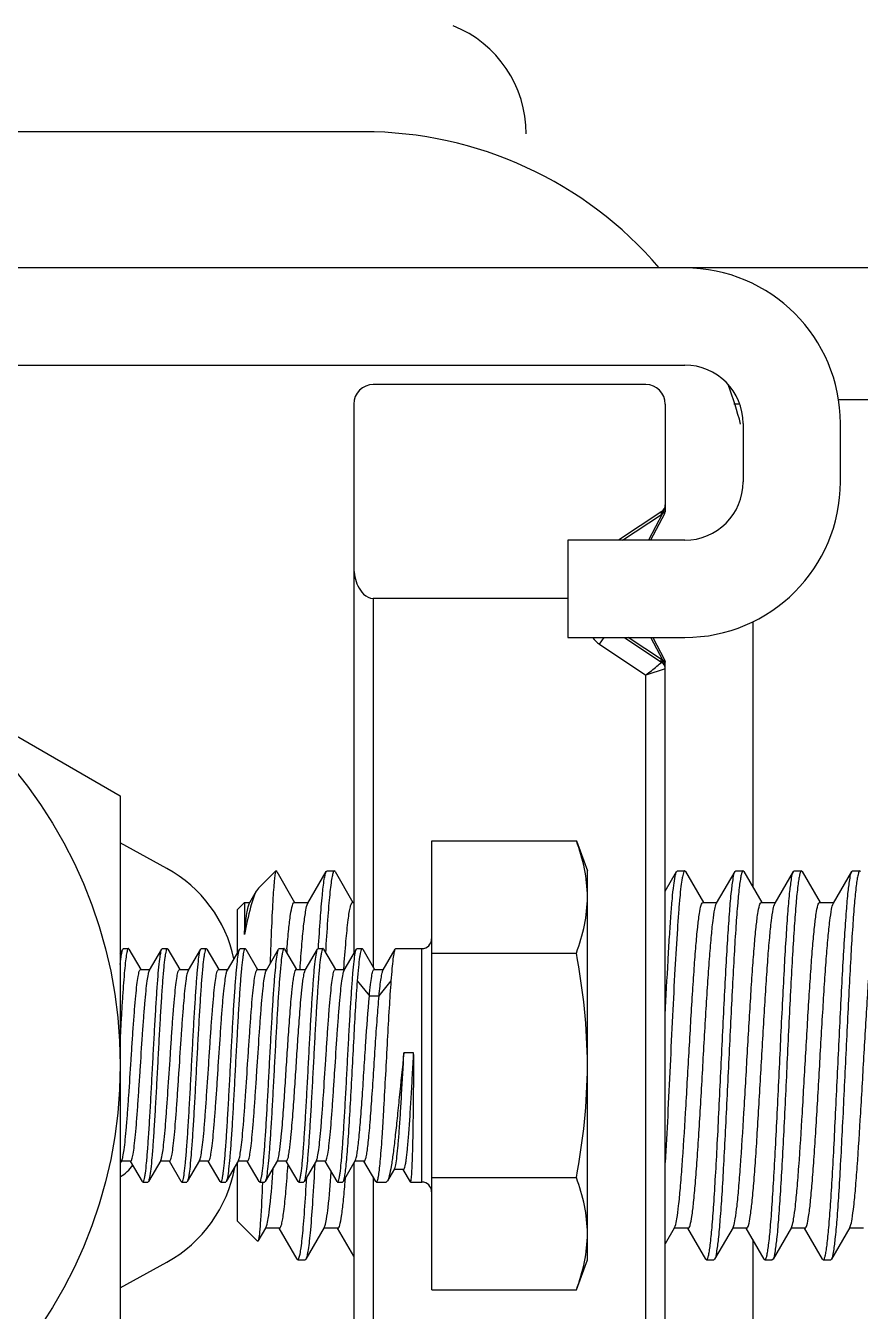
# Model space of a CAD drawing. Extents: x 27938 to 1507990, y 110129 to 923079.
# Drawn here: x 664037.5 to 664212.8, y 358141.1 to 358411.4 of the extents above; entities that cross this region are included whole.
import ezdxf

# ---------------------------------------------------------------- set-up
doc = ezdxf.new("R2010")
doc.units = 0
doc.header["$LTSCALE"] = 1000
doc.header["$MEASUREMENT"] = 0

msp = doc.modelspace()

# ---------------------------------------------------------------- linework, layer by layer
for p, q in [((664108.41, 358389.11), (663764.63, 358389.11)), ((665352.32, 358360.5), (663906.02, 358360.49)), ((663906.02, 358340.05), (664175.88, 358340.05)), ((664167.7, 358335.96), (664110.46, 358335.96)), ((665352.32, 358332.79), (664208.2, 358332.79)), ((664106.37, 358331.87), (664106.37, 358216.31)), ((664171.79, 358331.87), (664171.79, 358310.66)), ((664187.39, 358331.87), (664186.18, 358331.87)), ((664188.15, 358327.78), (664188.15, 358315.51)), ((664208.59, 358315.51), (664208.59, 358327.78)), ((664171.06, 358309.3), (664161.98, 358303.25)), ((664162.81, 358303.25), (664171, 358308.67)), ((664171.23, 358308.84), (664168.29, 358303.25)), ((664171.65, 358308.81), (664168.71, 358303.25)), ((664171.14, 358309.09), (664171.23, 358308.84)), ((664171.23, 358308.84), (664171.33, 358308.97)), ((664171.54, 358309.06), (664171.39, 358308.99)), ((664171.5, 358309.52), (664171.65, 358309.96)), ((664171.79, 358310.66), (664171.79, 358309.38)), ((663959.17, 358306.16), (664057.31, 358249.51)), ((664175.88, 358303.25), (664151.35, 358303.25)), ((664151.35, 358303.25), (664151.35, 358282.8)), ((664151.35, 358290.98), (664110.46, 358290.98)), ((664110.46, 358290.98), (664110.46, 358213.46)), ((664190.19, 358286.12), (664190.19, 358230.35)), ((664151.35, 358282.8), (664175.88, 358282.8)), ((664157.98, 358281.37), (664158.94, 358282.8)), ((664157.98, 358281.37), (664167.7, 358274.89)), ((664163.2, 358282.8), (664171.06, 358277.57)), ((664171, 358278.19), (664164, 358282.81)), ((664171.26, 358278), (664168.74, 358282.8)), ((664169.16, 358282.8), (664171.65, 358278.09)), ((664171.79, 358276.2), (664167.7, 358274.89)), ((664171.17, 358277.76), (664171.26, 358278)), ((664171.22, 358277.51), (664171.23, 358277.46)), ((664171.23, 358277.46), (664171.27, 358277.4)), ((664171.29, 358277.96), (664171.26, 358278)), ((664171.33, 358277.91), (664171.29, 358277.96)), ((664171.32, 358277.9), (664171.65, 358278.09)), ((664171.79, 358109.5), (664171.79, 358277.51)), ((664167.7, 358110.81), (664167.7, 358274.89)), ((664057.31, 358249.51), (664057.31, 358136.2)), ((664067.09, 358234.24), (664057.31, 358239.66)), ((664122.73, 358240.06), (664153.13, 358240.06)), ((664122.73, 358145.64), (664122.73, 358240.06)), ((664153.13, 358240.06), (664155.44, 358233.74)), ((664086.36, 358230.09), (664090.02, 358233.74)), ((664090.02, 358233.74), (664089.99, 358233.71)), ((664090.18, 358233.6), (664090.02, 358233.74)), ((664090.18, 358233.6), (664093.94, 358227.11)), ((664096.72, 358226.95), (664100.59, 358233.6)), ((664100.59, 358233.6), (664100.75, 358233.74)), ((664100.75, 358233.74), (664102.28, 358233.74)), ((664100.75, 358233.74), (664102.28, 358233.74)), ((664102.28, 358233.74), (664102.26, 358233.74)), ((664102.44, 358233.6), (664102.28, 358233.74)), ((664102.44, 358233.6), (664106.2, 358227.11)), ((664155.44, 358151.96), (664155.44, 358233.74)), ((664171.79, 358229.49), (664174.18, 358233.6)), ((664174.18, 358233.6), (664174.34, 358233.74)), ((664174.34, 358233.74), (664175.88, 358233.74)), ((664174.34, 358233.74), (664175.88, 358233.74)), ((664175.88, 358233.74), (664175.86, 358233.74)), ((664176.04, 358233.6), (664175.88, 358233.74)), ((664176.04, 358233.6), (664179.8, 358227.11)), ((664182.58, 358226.95), (664186.45, 358233.6)), ((664186.45, 358233.6), (664186.61, 358233.74)), ((664186.61, 358233.74), (664188.15, 358233.74)), ((664186.61, 358233.74), (664188.15, 358233.74)), ((664188.15, 358233.74), (664188.12, 358233.74)), ((664188.31, 358233.6), (664188.15, 358233.74)), ((664188.31, 358233.6), (664192.07, 358227.11)), ((664194.85, 358226.95), (664198.72, 358233.6)), ((664198.72, 358233.6), (664198.88, 358233.74)), ((664198.88, 358233.74), (664200.41, 358233.74)), ((664198.88, 358233.74), (664200.41, 358233.74)), ((664200.41, 358233.74), (664200.39, 358233.74)), ((664200.57, 358233.6), (664200.41, 358233.74)), ((664200.57, 358233.6), (664204.33, 358227.11)), ((664207.11, 358226.95), (664210.98, 358233.6)), ((664210.98, 358233.6), (664211.14, 358233.74)), ((664211.14, 358233.74), (664212.68, 358233.74)), ((664211.14, 358233.74), (664212.68, 358233.74)), ((664212.68, 358233.74), (664212.66, 358233.74)), ((664212.84, 358233.6), (664212.68, 358233.74)), ((664086.36, 358230.09), (664085.94, 358229.51)), ((664081.84, 358225.56), (664083.39, 358227.11)), ((664083.39, 358227.11), (664084.54, 358227.11)), ((664083.39, 358227.11), (664083.39, 358220.34)), ((664084.45, 358226.95), (664084.54, 358227.11)), ((664084.54, 358227.11), (664085.94, 358229.51)), ((664093.84, 358227.11), (664096.81, 358227.11)), ((664106.11, 358227.11), (664106.37, 358227.11)), ((664179.7, 358227.11), (664182.68, 358227.11)), ((664191.97, 358227.11), (664194.94, 358227.11)), ((664204.24, 358227.11), (664207.21, 358227.11)), ((664081.84, 358225.56), (664081.84, 358216.31)), ((664057.31, 358216.31), (664057.87, 358217.28)), ((664057.87, 358217.28), (664057.99, 358217.38)), ((664057.99, 358217.38), (664059.01, 358217.38)), ((664057.99, 358217.38), (664059.01, 358217.38)), ((664059.13, 358217.28), (664059.01, 358217.38)), ((664059.13, 358217.28), (664061.64, 358212.97)), ((664063.46, 358212.84), (664066.05, 358217.28)), ((664066.05, 358217.28), (664066.17, 358217.38)), ((664066.17, 358217.38), (664067.19, 358217.38)), ((664066.17, 358217.38), (664067.19, 358217.38)), ((664067.31, 358217.28), (664067.19, 358217.38)), ((664067.31, 358217.28), (664069.81, 358212.97)), ((664071.64, 358212.84), (664074.23, 358217.28)), ((664074.23, 358217.28), (664074.35, 358217.38)), ((664074.35, 358217.38), (664075.37, 358217.38)), ((664074.35, 358217.38), (664075.37, 358217.38)), ((664075.39, 358217.38), (664075.37, 358217.38)), ((664075.49, 358217.28), (664075.39, 358217.38)), ((664075.49, 358217.28), (664077.99, 358212.97)), ((664079.82, 358212.84), (664082.4, 358217.28)), ((664082.4, 358217.28), (664082.52, 358217.38)), ((664082.52, 358217.38), (664083.55, 358217.38)), ((664082.52, 358217.38), (664083.55, 358217.38)), ((664083.67, 358217.28), (664083.55, 358217.38)), ((664083.67, 358217.28), (664086.17, 358212.97)), ((664088, 358212.84), (664090.58, 358217.28)), ((664090.58, 358217.28), (664090.7, 358217.38)), ((664090.7, 358217.38), (664091.72, 358217.38)), ((664090.7, 358217.38), (664091.72, 358217.38)), ((664091.84, 358217.28), (664091.72, 358217.38)), ((664091.84, 358217.28), (664094.35, 358212.97)), ((664096.17, 358212.84), (664098.76, 358217.28)), ((664098.76, 358217.28), (664098.88, 358217.38)), ((664098.88, 358217.38), (664099.9, 358217.38)), ((664098.88, 358217.38), (664099.9, 358217.38)), ((664100.02, 358217.28), (664099.9, 358217.38)), ((664100.02, 358217.28), (664102.52, 358212.97)), ((664100.47, 358217.27), (664100.43, 358216.63)), ((664100.48, 358217.44), (664100.47, 358217.27)), ((664104.35, 358212.84), (664106.94, 358217.28)), ((664106.94, 358217.28), (664107.06, 358217.38)), ((664107.06, 358217.38), (664108.11, 358217.38)), ((664107.06, 358217.38), (664108.11, 358217.38)), ((664108.25, 358217.26), (664108.11, 358217.38)), ((664108.25, 358217.26), (664110.71, 358213.03)), ((664112.54, 358212.9), (664115.09, 358217.29)), ((664115.09, 358217.29), (664115.2, 358217.38)), ((664115.2, 358217.38), (664120.68, 358217.38)), ((664115.2, 358217.38), (664120.68, 358217.38)), ((664120.68, 358168.32), (664120.68, 358217.38)), ((664122.73, 358216.46), (664153.13, 358216.46)), ((664061.56, 358212.97), (664063.54, 358212.97)), ((664069.74, 358212.97), (664071.71, 358212.97)), ((664077.92, 358212.97), (664079.89, 358212.97)), ((664086.1, 358212.97), (664088.07, 358212.97)), ((664094.27, 358212.97), (664096.25, 358212.97)), ((664102.45, 358212.97), (664104.42, 358212.97)), ((664104.26, 358212.94), (664104.27, 358213.07)), ((664110.64, 358213.03), (664112.61, 358213.03)), ((664107.09, 358210.63), (664109.64, 358207.43)), ((664111.68, 358207.43), (664114.24, 358210.63)), ((664109.64, 358207.43), (664111.68, 358207.43)), ((664118.94, 358195.45), (664116.9, 358195.45)), ((664057.62, 358172.86), (664057.31, 358172.32)), ((664059.52, 358172.73), (664057.55, 358172.73)), ((664061.96, 358168.42), (664059.45, 358172.73)), ((664065.8, 358172.86), (664063.22, 358168.42)), ((664067.7, 358172.73), (664065.73, 358172.73)), ((664070.14, 358168.42), (664067.62, 358172.73)), ((664073.98, 358172.86), (664071.4, 358168.42)), ((664075.87, 358172.73), (664073.9, 358172.73)), ((664078.32, 358168.42), (664075.8, 358172.73)), ((664082.15, 358172.86), (664079.58, 358168.42)), ((664081.84, 358172.32), (664081.84, 358160.14)), ((664084.05, 358172.73), (664082.08, 358172.73)), ((664086.49, 358168.42), (664083.98, 358172.73)), ((664090.33, 358172.86), (664087.76, 358168.42)), ((664092.23, 358172.73), (664090.26, 358172.73)), ((664094.67, 358168.42), (664092.16, 358172.73)), ((664098.51, 358172.86), (664095.93, 358168.42)), ((664100.41, 358172.73), (664098.44, 358172.73)), ((664102.85, 358168.42), (664100.33, 358172.73)), ((664106.69, 358172.86), (664104.11, 358168.42)), ((664106.37, 358172.32), (664106.37, 358053.83)), ((664108.58, 358172.73), (664106.61, 358172.73)), ((664111.03, 358168.42), (664108.51, 358172.73)), ((664114.91, 358171.06), (664113.45, 358168.54)), ((664116.82, 358170.94), (664114.85, 358170.94)), ((664118.26, 358168.35), (664116.76, 358170.94)), ((664061.96, 358168.42), (664062.08, 358168.32)), ((664062.08, 358168.32), (664063.1, 358168.32)), ((664062.08, 358168.32), (664063.1, 358168.32)), ((664063.22, 358168.42), (664063.1, 358168.32)), ((664070.14, 358168.42), (664070.26, 358168.32)), ((664070.26, 358168.32), (664071.28, 358168.32)), ((664070.26, 358168.32), (664071.28, 358168.32)), ((664071.4, 358168.42), (664071.28, 358168.32)), ((664078.32, 358168.42), (664078.43, 358168.32)), ((664078.43, 358168.32), (664079.46, 358168.32)), ((664078.43, 358168.32), (664079.46, 358168.32)), ((664079.58, 358168.42), (664079.46, 358168.32)), ((664086.49, 358168.42), (664086.61, 358168.32)), ((664086.61, 358168.32), (664087.64, 358168.32)), ((664086.61, 358168.32), (664087.64, 358168.32)), ((664087.2, 358168.24), (664087.2, 358168.19)), ((664087.76, 358168.42), (664087.64, 358168.32)), ((664094.67, 358168.42), (664094.79, 358168.32)), ((664094.79, 358168.32), (664095.81, 358168.32)), ((664094.79, 358168.32), (664095.81, 358168.32)), ((664095.93, 358168.42), (664095.81, 358168.32)), ((664096.42, 358168.35), (664096.43, 358168.39)), ((664096.43, 358168.39), (664096.48, 358169.32)), ((664102.85, 358168.42), (664102.97, 358168.32)), ((664102.97, 358168.32), (664103.99, 358168.32)), ((664102.97, 358168.32), (664103.99, 358168.32)), ((664104.11, 358168.42), (664103.99, 358168.32)), ((664110.46, 358169.39), (664110.46, 358049.74)), ((664111.03, 358168.42), (664111.14, 358168.32)), ((664111.14, 358168.32), (664113.19, 358168.32)), ((664111.14, 358168.32), (664113.19, 358168.32)), ((664113.45, 358168.54), (664113.19, 358168.32)), ((664118.26, 358168.35), (664118.3, 358168.32)), ((664118.3, 358168.32), (664120.68, 358168.32)), ((664118.3, 358168.32), (664120.68, 358168.32)), ((664122.73, 358169.24), (664153.13, 358169.24)), ((664081.84, 358160.14), (664086.13, 358155.85)), ((664087.8, 358158.59), (664086.24, 358155.89)), ((664087.9, 358158.75), (664087.8, 358158.59)), ((664090.77, 358158.59), (664087.8, 358158.59)), ((664094.45, 358152.1), (664090.68, 358158.59)), ((664100.17, 358158.75), (664096.31, 358152.1)), ((664103.04, 358158.59), (664100.07, 358158.59)), ((664106.37, 358152.7), (664102.94, 358158.59)), ((664173.67, 358158.59), (664171.79, 358155.35)), ((664173.76, 358158.75), (664173.67, 358158.59)), ((664176.64, 358158.59), (664173.67, 358158.59)), ((664173.76, 358158.75), (664173.88, 358159.01)), ((664180.32, 358152.1), (664176.54, 358158.59)), ((664186.03, 358158.75), (664182.17, 358152.1)), ((664188.9, 358158.59), (664185.93, 358158.59)), ((664186.03, 358158.75), (664186.14, 358159)), ((664192.58, 358152.1), (664188.81, 358158.59)), ((664198.3, 358158.75), (664194.44, 358152.1)), ((664201.17, 358158.59), (664198.2, 358158.59)), ((664198.3, 358158.75), (664198.4, 358158.99)), ((664204.85, 358152.1), (664201.07, 358158.59)), ((664210.56, 358158.75), (664206.71, 358152.1)), ((664213.44, 358158.59), (664210.47, 358158.59)), ((664210.56, 358158.75), (664210.67, 358158.98)), ((664086.24, 358155.89), (664086.13, 358155.85)), ((664190.19, 358156.21), (664190.19, 358099.58)), ((664057.31, 358146.04), (664067.09, 358151.46)), ((664094.45, 358152.1), (664094.61, 358151.96)), ((664094.61, 358151.96), (664094.64, 358151.97)), ((664094.61, 358151.96), (664096.15, 358151.96)), ((664094.61, 358151.96), (664096.15, 358151.96)), ((664096.31, 358152.1), (664096.15, 358151.96)), ((664153.13, 358145.64), (664155.44, 358151.96)), ((664180.32, 358152.1), (664180.48, 358151.96)), ((664180.48, 358151.96), (664180.5, 358151.97)), ((664180.48, 358151.96), (664182.01, 358151.96)), ((664180.48, 358151.96), (664182.01, 358151.96)), ((664182.17, 358152.1), (664182.01, 358151.96)), ((664192.58, 358152.1), (664192.74, 358151.96)), ((664192.74, 358151.96), (664192.77, 358151.97)), ((664192.74, 358151.96), (664194.28, 358151.96)), ((664192.74, 358151.96), (664194.28, 358151.96)), ((664194.44, 358152.1), (664194.28, 358151.96)), ((664204.85, 358152.1), (664205.01, 358151.96)), ((664205.01, 358151.96), (664205.03, 358151.97)), ((664205.01, 358151.96), (664206.55, 358151.96)), ((664205.01, 358151.96), (664206.55, 358151.96)), ((664206.71, 358152.1), (664206.55, 358151.96)), ((664122.73, 358145.64), (664153.13, 358145.64))]:
    msp.add_line(p, q)
msp.add_circle((663959.17, 358192.85), 98.13)
for centre, radius, start, end in [((664118.06, 358388.67), 24.53, 0, 67.9757), ((664108.41, 358307.34), 81.78, 40.5827, 90), ((664175.88, 358327.78), 32.71, 0, 90), ((664175.88, 358327.78), 12.27, 0, 90), ((664110.46, 358331.87), 4.09, 90, 180), ((664167.7, 358331.87), 4.09, 0, 90), ((664108.41, 358307.34), 81.78, 14.375, 20.3315), ((664175.88, 358315.51), 32.71, 270, 0), ((664175.88, 358315.51), 12.27, 270, 0), ((664169.41, 358311.07), 2.88, 303.5501, 309.2239), ((664170.16, 358310.66), 1.64, 303.6901, 0), ((664123.59, 358323.47), 49.89, 343.1105, 343.3846), ((664171.1, 358309.78), 0.834, 286.0364, 289.7696), ((664189.52, 358303.79), 18.91, 162.3685, 163.3734), ((664161.16, 358286.13), 5.72, 215.8765, 236.3099), ((664169.43, 358275.81), 2.85, 50.0267, 56.6343), ((664170.16, 358276.2), 1.64, 0, 56.3099), ((664171.15, 358277.17), 0.75, 70.338, 76.9912), ((664169.42, 358276.67), 2.28, 28.8038, 32.2564), ((664171.11, 358277.07), 0.853, 65.1804, 70.3543), ((664169.31, 358276.61), 2.41, 27.7889, 28.824), ((664169.15, 358276.53), 2.59, 22.9098, 27.7391), ((664171.07, 358276.97), 0.965, 60.8148, 65.1876), ((664171.01, 358276.87), 1.08, 57.2542, 60.8239), ((664168.86, 358276.4), 2.91, 18.3861, 22.9192), ((664171.08, 358276.97), 0.96, 55.2626, 57.3148), ((664168.06, 358276.21), 3.73, 359.9603, 9.4682), ((664053.22, 358209.21), 28.62, 12.1061, 61), ((664120.68, 358219.43), 2.04, 270, 0), ((664059.01, 358217.31), 0.0699, 90.0399, 101.0259), ((664067.19, 358217.31), 0.0699, 90.0397, 101.0109), ((664083.55, 358217.31), 0.0699, 90.0397, 101.0086), ((664091.72, 358217.31), 0.0699, 90.0406, 101.0887), ((664401.2, 358192.19), 309.89, 175.3494, 175.4873), ((664099.9, 358217.31), 0.0699, 90.0396, 100.9957), ((664108.11, 358217.3), 0.0791, 90.0053, 95.8146), ((664053.22, 358176.5), 8.18, 300.1102, 325.6732), ((664053.22, 358176.5), 28.62, 299, 349.6549), ((664062.08, 358168.39), 0.0699, 270.0385, 280.8952), ((664070.26, 358168.39), 0.0698, 270.0368, 280.7312), ((664078.43, 358168.39), 0.0699, 270.0386, 280.9011), ((664086.61, 358168.39), 0.0698, 270.037, 280.7443), ((664094.79, 358168.39), 0.0699, 270.0386, 280.9047), ((664102.97, 358168.39), 0.0698, 270.0373, 280.7759), ((663794.58, 358193.6), 311, 355.3422, 355.5016), ((664111.14, 358168.39), 0.0698, 270.0331, 280.3601), ((664120.68, 358166.27), 2.04, 0, 90)]:
    msp.add_arc(centre, radius, start, end)
for points, knots in [([(664170.97, 358309.17), (664170.96, 358309.14), (664170.93, 358308.97), (664170.96, 358308.8), (664171, 358308.67)], [0, 0, 0, 0, 0.200998, 1, 1, 1, 1]), ([(664171.19, 358309.4), (664171.14, 358309.36), (664171.12, 358309.23), (664171.14, 358309.12), (664171.14, 358309.09)], [0, 0, 0, 0, 0.67298, 1, 1, 1, 1]), ([(664171.65, 358308.81), (664171.63, 358308.78), (664171.51, 358308.93), (664171.41, 358308.93), (664171.33, 358308.97)], [0, 0, 0, 0, 0.259642, 1, 1, 1, 1]), ([(664171.79, 358309.38), (664171.79, 358309.28), (664171.69, 358309.15), (664171.57, 358309.08), (664171.54, 358309.06)], [0, 0, 0, 0, 0.684585, 1, 1, 1, 1]), ([(664171.77, 358309.18), (664171.77, 358309.21), (664171.77, 358309.27), (664171.75, 358309.32), (664171.73, 358309.35)], [0, 0, 0, 0, 0.483166, 1, 1, 1, 1]), ([(664171.77, 358309.18), (664171.77, 358309.21), (664171.77, 358309.27), (664171.75, 358309.32), (664171.73, 358309.35)], [0, 0, 0, 0, 0.483166, 1, 1, 1, 1]), ([(664171.77, 358309.18), (664171.77, 358309.21), (664171.77, 358309.27), (664171.75, 358309.32), (664171.73, 358309.35)], [0, 0, 0, 0, 0.483166, 1, 1, 1, 1]), ([(664171.77, 358309.18), (664171.77, 358309.21), (664171.77, 358309.27), (664171.75, 358309.32), (664171.73, 358309.35)], [0, 0, 0, 0, 0.483166, 1, 1, 1, 1]), ([(664106.37, 358297.47), (664106.37, 358296.82), (664106.52, 358295.49), (664107.18, 358293.57), (664108.31, 358291.76), (664109.72, 358290.98), (664110.46, 358290.98)], [0, 0, 0, 0, 0.235531, 0.478205, 0.731471, 1, 1, 1, 1]), ([(664167.7, 358274.89), (664168.49, 358275.51), (664169.63, 358276.37), (664170.7, 358277.33), (664171.06, 358277.57)], [0, 0, 0, 0, 0.698346, 1, 1, 1, 1]), ([(664170.97, 358277.7), (664170.96, 358277.73), (664170.92, 358277.9), (664170.96, 358278.07), (664171, 358278.19)], [0, 0, 0, 0, 0.201666, 1, 1, 1, 1]), ([(664171.21, 358277.45), (664171.16, 358277.5), (664171.14, 358277.62), (664171.16, 358277.72), (664171.17, 358277.76)], [0, 0, 0, 0, 0.671481, 1, 1, 1, 1]), ([(664171.33, 358277.91), (664171.31, 358277.88), (664171.26, 358277.75), (664171.22, 358277.61), (664171.22, 358277.51)], [0, 0, 0, 0, 0.307942, 1, 1, 1, 1]), ([(664171.77, 358277.71), (664171.77, 358277.68), (664171.77, 358277.62), (664171.75, 358277.57), (664171.73, 358277.54)], [0, 0, 0, 0, 0.48312, 1, 1, 1, 1]), ([(664155.44, 358228.26), (664155.44, 358230.25), (664154.99, 358234.28), (664153.83, 358238.15), (664153.13, 358240.06)], [0, 0, 0, 0, 0.493589, 1, 1, 1, 1]), ([(664089.99, 358233.71), (664089.89, 358233.55), (664089.82, 358232.97), (664089.66, 358231.85), (664089.52, 358230.14), (664089.3, 358226.81), (664089.05, 358221.46), (664088.87, 358216.86), (664088.78, 358214.27)], [0, 0, 0, 0, 0.028803, 0.087347, 0.175234, 0.291375, 0.601546, 1, 1, 1, 1]), ([(664098.94, 358217.4), (664099.06, 358219.5), (664099.3, 358223.25), (664099.7, 358228.12), (664100.02, 358231.24), (664100.34, 358232.88), (664100.48, 358233.42), (664100.59, 358233.6)], [0, 0, 0, 0, 0.387493, 0.691197, 0.897942, 0.962227, 1, 1, 1, 1]), ([(664102.26, 358233.74), (664102.13, 358233.7), (664101.97, 358233.22), (664101.77, 358232.43), (664101.56, 358231.02), (664101.34, 358229.18), (664101.13, 358226.84), (664100.81, 358222.88), (664100.61, 358219.7), (664100.48, 358217.44)], [0, 0, 0, 0, 0.023735, 0.077097, 0.161261, 0.275517, 0.41849, 0.588403, 1, 1, 1, 1]), ([(664175.86, 358233.74), (664175.7, 358233.7), (664175.53, 358233.06), (664175.29, 358232.06), (664175.06, 358230.25), (664174.81, 358227.89), (664174.57, 358224.9), (664174.21, 358219.91), (664173.79, 358212.63), (664173.3, 358203.02), (664172.81, 358192.73), (664172.32, 358182.44), (664171.97, 358175.67), (664171.79, 358172.4)], [0, 0, 0, 0, 0.007805, 0.026033, 0.05491, 0.094055, 0.142842, 0.200464, 0.338231, 0.498126, 0.669393, 0.840521, 1, 1, 1, 1]), ([(664171.79, 358203.48), (664171.98, 358207.29), (664172.26, 358212.76), (664172.67, 358219.68), (664172.96, 358224.01), (664173.25, 358227.61), (664173.52, 358230.41), (664173.82, 358232.3), (664174.01, 358233.3), (664174.18, 358233.6)], [0, 0, 0, 0, 0.377827, 0.543307, 0.687889, 0.808224, 0.901551, 0.96582, 1, 1, 1, 1]), ([(664180.5, 358151.97), (664180.6, 358151.99), (664180.75, 358152.32), (664180.91, 358152.89), (664181.09, 358153.88), (664181.35, 358155.84), (664181.67, 358159.13), (664182.02, 358163.94), (664182.38, 358169.81), (664182.75, 358176.51), (664183.11, 358183.8), (664183.6, 358193.93), (664184.07, 358203.95), (664184.57, 358213.48), (664184.93, 358219.69), (664185.3, 358224.91), (664185.62, 358229.01), (664186.01, 358231.74), (664186.21, 358233.19), (664186.45, 358233.6)], [0, 0, 0, 0, 0.003605, 0.011246, 0.023192, 0.039401, 0.084083, 0.143772, 0.216343, 0.299189, 0.389323, 0.483494, 0.670333, 0.756261, 0.832983, 0.897738, 0.948215, 0.982645, 1, 1, 1, 1]), ([(664188.12, 358233.74), (664188.03, 358233.71), (664187.88, 358233.38), (664187.72, 358232.81), (664187.54, 358231.83), (664187.27, 358229.86), (664186.96, 358226.58), (664186.6, 358221.76), (664186.24, 358215.89), (664185.88, 358209.19), (664185.51, 358201.9), (664185.03, 358191.77), (664184.55, 358181.76), (664184.05, 358172.22), (664183.7, 358166.02), (664183.33, 358160.79), (664183, 358156.7), (664182.61, 358153.96), (664182.41, 358152.51), (664182.17, 358152.1)], [0, 0, 0, 0, 0.00361, 0.011255, 0.023204, 0.039415, 0.084097, 0.143782, 0.216343, 0.299177, 0.389297, 0.483455, 0.670273, 0.756196, 0.832918, 0.89768, 0.94817, 0.98262, 1, 1, 1, 1]), ([(664192.77, 358151.97), (664192.86, 358151.99), (664193.01, 358152.32), (664193.17, 358152.89), (664193.35, 358153.88), (664193.62, 358155.84), (664193.93, 358159.13), (664194.29, 358163.94), (664194.65, 358169.81), (664195.01, 358176.51), (664195.38, 358183.8), (664195.86, 358193.93), (664196.34, 358203.95), (664196.84, 358213.48), (664197.2, 358219.69), (664197.56, 358224.92), (664197.89, 358229.01), (664198.28, 358231.74), (664198.48, 358233.19), (664198.72, 358233.6)], [0, 0, 0, 0, 0.003608, 0.011251, 0.0232, 0.039412, 0.0841, 0.143792, 0.216367, 0.299219, 0.389358, 0.48353, 0.670361, 0.756278, 0.832994, 0.897746, 0.94822, 0.982647, 1, 1, 1, 1]), ([(664200.39, 358233.74), (664200.29, 358233.71), (664200.14, 358233.38), (664199.98, 358232.81), (664199.8, 358231.83), (664199.54, 358229.86), (664199.22, 358226.57), (664198.87, 358221.76), (664198.51, 358215.89), (664198.14, 358209.19), (664197.78, 358201.9), (664197.29, 358191.77), (664196.82, 358181.76), (664196.32, 358172.22), (664195.96, 358166.02), (664195.59, 358160.79), (664195.27, 358156.7), (664194.88, 358153.96), (664194.68, 358152.51), (664194.44, 358152.1)], [0, 0, 0, 0, 0.00361, 0.011257, 0.023207, 0.03942, 0.084107, 0.143795, 0.216358, 0.299194, 0.38932, 0.48348, 0.67029, 0.756208, 0.832927, 0.897686, 0.948174, 0.982621, 1, 1, 1, 1]), ([(664205.03, 358151.97), (664205.13, 358151.99), (664205.28, 358152.32), (664205.44, 358152.89), (664205.62, 358153.88), (664205.88, 358155.84), (664206.2, 358159.13), (664206.55, 358163.94), (664206.92, 358169.81), (664207.28, 358176.51), (664207.64, 358183.8), (664208.13, 358193.93), (664208.6, 358203.95), (664209.1, 358213.48), (664209.46, 358219.69), (664209.83, 358224.91), (664210.15, 358229.01), (664210.54, 358231.74), (664210.74, 358233.19), (664210.98, 358233.6)], [0, 0, 0, 0, 0.003605, 0.011246, 0.023191, 0.0394, 0.084081, 0.143769, 0.21634, 0.299187, 0.389322, 0.483492, 0.670333, 0.756258, 0.832977, 0.897734, 0.948214, 0.982646, 1, 1, 1, 1]), ([(664212.66, 358233.74), (664212.56, 358233.71), (664212.41, 358233.38), (664212.25, 358232.81), (664212.07, 358231.83), (664211.8, 358229.86), (664211.49, 358226.58), (664211.13, 358221.76), (664210.77, 358215.89), (664210.41, 358209.19), (664210.05, 358201.9), (664209.56, 358191.77), (664209.09, 358181.76), (664208.59, 358172.22), (664208.23, 358166.02), (664207.86, 358160.79), (664207.53, 358156.7), (664207.15, 358153.96), (664206.94, 358152.51), (664206.71, 358152.1)], [0, 0, 0, 0, 0.003609, 0.011254, 0.023203, 0.039414, 0.084098, 0.143785, 0.216348, 0.299182, 0.389306, 0.483467, 0.670283, 0.7562, 0.83292, 0.897683, 0.948173, 0.982621, 1, 1, 1, 1]), ([(664085.94, 358229.51), (664085.33, 358228.47), (664084.44, 358225.37), (664083.76, 358222.28), (664083.39, 358220.34)], [0, 0, 0, 0, 0.378609, 1, 1, 1, 1]), ([(664092.33, 358217.31), (664092.44, 358218.7), (664092.66, 358221.13), (664093, 358224.17), (664093.33, 358226.05), (664093.58, 358226.86), (664093.76, 358227.11), (664093.84, 358227.11)], [0, 0, 0, 0, 0.418103, 0.729509, 0.923457, 0.975156, 1, 1, 1, 1]), ([(664104.27, 358213.07), (664104.41, 358215.04), (664104.67, 358218.48), (664105.06, 358222.47), (664105.38, 358224.86), (664105.61, 358226.06), (664105.78, 358226.72), (664106, 358227.11), (664106.11, 358227.11)], [0, 0, 0, 0, 0.413981, 0.72778, 0.84167, 0.924911, 0.976907, 1, 1, 1, 1]), ([(664153.13, 358216.46), (664153.83, 358218.37), (664154.99, 358222.24), (664155.44, 358226.27), (664155.44, 358228.26)], [0, 0, 0, 0, 0.506411, 1, 1, 1, 1]), ([(664173.88, 358159.01), (664174.06, 358159.51), (664174.31, 358160.95), (664174.66, 358163.62), (664175.01, 358167.31), (664175.51, 358173.84), (664176.1, 358183.35), (664176.67, 358193.42), (664177.15, 358201.72), (664177.5, 358207.63), (664177.86, 358213.03), (664178.21, 358217.72), (664178.56, 358221.56), (664178.89, 358224.38), (664179.21, 358226.13), (664179.45, 358226.89), (664179.63, 358227.11), (664179.7, 358227.11)], [0, 0, 0, 0, 0.023657, 0.063412, 0.118049, 0.185727, 0.350546, 0.535324, 0.627293, 0.714724, 0.794598, 0.864159, 0.92102, 0.963257, 0.989538, 0.996565, 1, 1, 1, 1]), ([(664186.14, 358159), (664186.33, 358159.5), (664186.58, 358160.93), (664186.93, 358163.59), (664187.27, 358167.27), (664187.78, 358173.81), (664188.36, 358183.32), (664188.93, 358193.39), (664189.41, 358201.69), (664189.77, 358207.61), (664190.12, 358213.01), (664190.48, 358217.71), (664190.83, 358221.56), (664191.16, 358224.38), (664191.48, 358226.12), (664191.72, 358226.89), (664191.89, 358227.11), (664191.97, 358227.11)], [0, 0, 0, 0, 0.023519, 0.06316, 0.117709, 0.18533, 0.350118, 0.534956, 0.626978, 0.714471, 0.794408, 0.86403, 0.920944, 0.963223, 0.989529, 0.996563, 1, 1, 1, 1]), ([(664198.4, 358158.99), (664198.59, 358159.49), (664198.84, 358160.92), (664199.19, 358163.57), (664199.53, 358167.24), (664200.04, 358173.77), (664200.63, 358183.28), (664201.2, 358193.36), (664201.68, 358201.67), (664202.03, 358207.59), (664202.39, 358212.99), (664202.74, 358217.7), (664203.1, 358221.55), (664203.42, 358224.38), (664203.74, 358226.12), (664203.98, 358226.89), (664204.16, 358227.11), (664204.24, 358227.11)], [0, 0, 0, 0, 0.023381, 0.062907, 0.11737, 0.184933, 0.349689, 0.534588, 0.626663, 0.714217, 0.794218, 0.863901, 0.920868, 0.963188, 0.98952, 0.996561, 1, 1, 1, 1]), ([(664210.67, 358158.98), (664210.85, 358159.48), (664211.1, 358160.9), (664211.46, 358163.54), (664211.8, 358167.21), (664212.3, 358173.74), (664212.89, 358183.25), (664213.46, 358193.33), (664213.94, 358201.64), (664214.3, 358207.57), (664214.65, 358212.98), (664215.01, 358217.69), (664215.36, 358221.54), (664215.69, 358224.37), (664216.01, 358226.12), (664216.25, 358226.88), (664216.42, 358227.11), (664216.5, 358227.11)], [0, 0, 0, 0, 0.023243, 0.062653, 0.117029, 0.184534, 0.349259, 0.534218, 0.626347, 0.713963, 0.794028, 0.863772, 0.920792, 0.963153, 0.989511, 0.996558, 1, 1, 1, 1]), ([(664083.39, 358220.34), (664083.53, 358221.83), (664083.72, 358223.8), (664084.13, 358225.99), (664084.31, 358226.72), (664084.45, 358226.95)], [0, 0, 0, 0, 0.670781, 0.879418, 1, 1, 1, 1]), ([(664095.07, 358213.06), (664095.2, 358214.84), (664095.44, 358218.02), (664095.81, 358222.19), (664096.23, 358225.01), (664096.46, 358226.52), (664096.72, 358226.95)], [0, 0, 0, 0, 0.381891, 0.683609, 0.892235, 1, 1, 1, 1]), ([(664176.64, 358158.59), (664176.72, 358158.59), (664176.9, 358158.83), (664177.14, 358159.62), (664177.47, 358161.43), (664177.8, 358164.35), (664178.16, 358168.33), (664178.52, 358173.19), (664178.88, 358178.76), (664179.25, 358184.83), (664179.73, 358193.3), (664180.2, 358201.7), (664180.7, 358209.72), (664181.06, 358214.97), (664181.43, 358219.41), (664181.76, 358222.92), (664182.13, 358225.31), (664182.36, 358226.57), (664182.58, 358226.95)], [0, 0, 0, 0, 0.003516, 0.010771, 0.037949, 0.081609, 0.140308, 0.211978, 0.294061, 0.383613, 0.477416, 0.664254, 0.750572, 0.827952, 0.893624, 0.945254, 0.981055, 1, 1, 1, 1]), ([(664188.9, 358158.59), (664188.98, 358158.59), (664189.16, 358158.83), (664189.41, 358159.62), (664189.73, 358161.43), (664190.07, 358164.35), (664190.43, 358168.33), (664190.79, 358173.19), (664191.15, 358178.76), (664191.51, 358184.83), (664192, 358193.3), (664192.47, 358201.7), (664192.97, 358209.72), (664193.33, 358214.97), (664193.69, 358219.41), (664194.03, 358222.92), (664194.4, 358225.31), (664194.63, 358226.57), (664194.85, 358226.95)], [0, 0, 0, 0, 0.003516, 0.010771, 0.037949, 0.081609, 0.140308, 0.211978, 0.294061, 0.383613, 0.477416, 0.664254, 0.750572, 0.827952, 0.893624, 0.945254, 0.981055, 1, 1, 1, 1]), ([(664201.17, 358158.59), (664201.25, 358158.59), (664201.43, 358158.83), (664201.67, 358159.62), (664202, 358161.43), (664202.33, 358164.35), (664202.69, 358168.33), (664203.05, 358173.19), (664203.41, 358178.76), (664203.78, 358184.83), (664204.26, 358193.3), (664204.74, 358201.7), (664205.24, 358209.72), (664205.6, 358214.97), (664205.96, 358219.41), (664206.3, 358222.92), (664206.67, 358225.31), (664206.89, 358226.57), (664207.11, 358226.95)], [0, 0, 0, 0, 0.003516, 0.010771, 0.037949, 0.081609, 0.140308, 0.211978, 0.294061, 0.383613, 0.477416, 0.664254, 0.750571, 0.827952, 0.893624, 0.945254, 0.981055, 1, 1, 1, 1]), ([(664059, 358217.38), (664058.95, 358217.37), (664058.86, 358217.24), (664058.77, 358216.97), (664058.67, 358216.54), (664058.52, 358215.67), (664058.34, 358214.21), (664058.13, 358212.04), (664057.93, 358209.36), (664057.72, 358206.24), (664057.51, 358202.77), (664057.37, 358200.35), (664057.31, 358199.1)], [0, 0, 0, 0, 0.007976, 0.023399, 0.047119, 0.079188, 0.167777, 0.287121, 0.434165, 0.605074, 0.795358, 1, 1, 1, 1]), ([(664057.31, 358214.06), (664057.38, 358214.79), (664057.49, 358215.74), (664057.7, 358216.81), (664057.8, 358217.16), (664057.87, 358217.28)], [0, 0, 0, 0, 0.664814, 0.874197, 1, 1, 1, 1]), ([(664062.09, 358168.32), (664062.15, 358168.33), (664062.26, 358168.52), (664062.36, 358168.87), (664062.48, 358169.45), (664062.66, 358170.62), (664062.87, 358172.58), (664063.1, 358175.45), (664063.34, 358178.95), (664063.59, 358182.95), (664063.83, 358187.31), (664064.07, 358191.87), (664064.31, 358196.46), (664064.56, 358200.92), (664064.8, 358205.09), (664065.04, 358208.82), (664065.28, 358211.98), (664065.51, 358214.45), (664065.72, 358216.04), (664065.9, 358216.89), (664065.99, 358217.18), (664066.05, 358217.28)], [0, 0, 0, 0, 0.003708, 0.011331, 0.023205, 0.039308, 0.083699, 0.143025, 0.215195, 0.297631, 0.387378, 0.481219, 0.575789, 0.667691, 0.753629, 0.830521, 0.895618, 0.946611, 0.981731, 0.992985, 1, 1, 1, 1]), ([(664067.18, 358217.38), (664067.12, 358217.37), (664067.01, 358217.18), (664066.91, 358216.84), (664066.79, 358216.25), (664066.61, 358215.08), (664066.4, 358213.12), (664066.17, 358210.25), (664065.93, 358206.75), (664065.68, 358202.75), (664065.44, 358198.39), (664065.2, 358193.84), (664064.96, 358189.25), (664064.71, 358184.78), (664064.47, 358180.61), (664064.23, 358176.88), (664063.99, 358173.72), (664063.76, 358171.26), (664063.56, 358169.67), (664063.37, 358168.81), (664063.28, 358168.52), (664063.22, 358168.42)], [0, 0, 0, 0, 0.003711, 0.011337, 0.023212, 0.039315, 0.083701, 0.143019, 0.215177, 0.2976, 0.387333, 0.481165, 0.575727, 0.667621, 0.753554, 0.830449, 0.895556, 0.946563, 0.981704, 0.992971, 1, 1, 1, 1]), ([(664070.27, 358168.32), (664070.33, 358168.33), (664070.44, 358168.52), (664070.54, 358168.87), (664070.66, 358169.45), (664070.84, 358170.62), (664071.05, 358172.58), (664071.28, 358175.45), (664071.52, 358178.95), (664071.76, 358182.95), (664072.01, 358187.31), (664072.25, 358191.87), (664072.49, 358196.46), (664072.73, 358200.92), (664072.98, 358205.09), (664073.22, 358208.82), (664073.45, 358211.98), (664073.69, 358214.45), (664073.89, 358216.04), (664074.08, 358216.89), (664074.17, 358217.18), (664074.23, 358217.28)], [0, 0, 0, 0, 0.003703, 0.01132, 0.023187, 0.039284, 0.083664, 0.142983, 0.215146, 0.297577, 0.387325, 0.481173, 0.575752, 0.667661, 0.753607, 0.830509, 0.895614, 0.946609, 0.98173, 0.992984, 1, 1, 1, 1]), ([(664075.37, 358217.38), (664075.31, 358217.38), (664075.19, 358217.21), (664075.1, 358216.88), (664074.98, 358216.32), (664074.8, 358215.17), (664074.59, 358213.23), (664074.35, 358210.38), (664074.11, 358206.89), (664073.87, 358202.89), (664073.63, 358198.53), (664073.38, 358193.96), (664073.14, 358189.35), (664072.9, 358184.87), (664072.65, 358180.68), (664072.41, 358176.93), (664072.17, 358173.75), (664071.94, 358171.27), (664071.73, 358169.67), (664071.55, 358168.81), (664071.46, 358168.52), (664071.4, 358168.42)], [0, 0, 0, 0, 0.003386, 0.010605, 0.022094, 0.037845, 0.081651, 0.140562, 0.21249, 0.294853, 0.384679, 0.47873, 0.573605, 0.66588, 0.752224, 0.829521, 0.894986, 0.946281, 0.981617, 0.992941, 1, 1, 1, 1]), ([(664078.45, 358168.32), (664078.51, 358168.33), (664078.61, 358168.52), (664078.72, 358168.87), (664078.84, 358169.45), (664079.01, 358170.62), (664079.22, 358172.58), (664079.46, 358175.45), (664079.7, 358178.95), (664079.94, 358182.95), (664080.18, 358187.31), (664080.43, 358191.87), (664080.67, 358196.46), (664080.91, 358200.92), (664081.15, 358205.09), (664081.4, 358208.82), (664081.63, 358211.98), (664081.87, 358214.45), (664082.07, 358216.04), (664082.26, 358216.89), (664082.35, 358217.18), (664082.4, 358217.28)], [0, 0, 0, 0, 0.003708, 0.011332, 0.023206, 0.039309, 0.083701, 0.143026, 0.215196, 0.297631, 0.387378, 0.481219, 0.575788, 0.66769, 0.753628, 0.830521, 0.895618, 0.94661, 0.98173, 0.992985, 1, 1, 1, 1]), ([(664083.53, 358217.38), (664083.47, 358217.37), (664083.37, 358217.18), (664083.26, 358216.84), (664083.14, 358216.25), (664082.97, 358215.08), (664082.76, 358213.12), (664082.52, 358210.25), (664082.28, 358206.75), (664082.04, 358202.75), (664081.8, 358198.39), (664081.55, 358193.84), (664081.31, 358189.25), (664081.07, 358184.78), (664080.83, 358180.61), (664080.59, 358176.88), (664080.35, 358173.72), (664080.11, 358171.26), (664079.91, 358169.67), (664079.73, 358168.81), (664079.64, 358168.52), (664079.58, 358168.42)], [0, 0, 0, 0, 0.003711, 0.011337, 0.023212, 0.039314, 0.0837, 0.143018, 0.215176, 0.297599, 0.387332, 0.481164, 0.575726, 0.667621, 0.753554, 0.830449, 0.895556, 0.946563, 0.981704, 0.992971, 1, 1, 1, 1]), ([(664086.62, 358168.32), (664086.68, 358168.33), (664086.79, 358168.52), (664086.89, 358168.87), (664087.01, 358169.45), (664087.19, 358170.62), (664087.4, 358172.58), (664087.64, 358175.45), (664087.88, 358178.95), (664088.12, 358182.95), (664088.36, 358187.31), (664088.6, 358191.87), (664088.85, 358196.46), (664089.09, 358200.92), (664089.33, 358205.09), (664089.57, 358208.82), (664089.81, 358211.98), (664090.05, 358214.45), (664090.25, 358216.04), (664090.43, 358216.89), (664090.52, 358217.18), (664090.58, 358217.28)], [0, 0, 0, 0, 0.003703, 0.011321, 0.023188, 0.039286, 0.083667, 0.142986, 0.21515, 0.297581, 0.387329, 0.481177, 0.575755, 0.667664, 0.753609, 0.83051, 0.895615, 0.94661, 0.98173, 0.992984, 1, 1, 1, 1]), ([(664091.71, 358217.38), (664091.65, 358217.37), (664091.54, 358217.18), (664091.44, 358216.83), (664091.32, 358216.25), (664091.14, 358215.08), (664090.94, 358213.12), (664090.7, 358210.25), (664090.46, 358206.75), (664090.22, 358202.75), (664089.98, 358198.39), (664089.73, 358193.84), (664089.49, 358189.25), (664089.25, 358184.78), (664089, 358180.61), (664088.76, 358176.88), (664088.53, 358173.72), (664088.29, 358171.26), (664088.09, 358169.67), (664087.9, 358168.81), (664087.81, 358168.52), (664087.76, 358168.42)], [0, 0, 0, 0, 0.003714, 0.011343, 0.023221, 0.039327, 0.08372, 0.14304, 0.215198, 0.297619, 0.387351, 0.481178, 0.575732, 0.667622, 0.753555, 0.83045, 0.895556, 0.946562, 0.981703, 0.992971, 1, 1, 1, 1]), ([(664094.8, 358168.32), (664094.86, 358168.33), (664094.97, 358168.52), (664095.07, 358168.87), (664095.19, 358169.45), (664095.37, 358170.62), (664095.58, 358172.58), (664095.81, 358175.45), (664096.05, 358178.95), (664096.3, 358182.95), (664096.54, 358187.31), (664096.78, 358191.87), (664097.02, 358196.46), (664097.27, 358200.92), (664097.51, 358205.09), (664097.75, 358208.82), (664097.99, 358211.98), (664098.22, 358214.45), (664098.43, 358216.04), (664098.61, 358216.89), (664098.7, 358217.18), (664098.76, 358217.28)], [0, 0, 0, 0, 0.003708, 0.011332, 0.023206, 0.03931, 0.083702, 0.143027, 0.215196, 0.297632, 0.387379, 0.481219, 0.575788, 0.66769, 0.753628, 0.830521, 0.895618, 0.946611, 0.98173, 0.992985, 1, 1, 1, 1]), ([(664099.89, 358217.38), (664099.83, 358217.37), (664099.72, 358217.18), (664099.62, 358216.84), (664099.5, 358216.25), (664099.32, 358215.08), (664099.11, 358213.12), (664098.88, 358210.25), (664098.64, 358206.75), (664098.39, 358202.75), (664098.15, 358198.39), (664097.91, 358193.84), (664097.67, 358189.25), (664097.42, 358184.78), (664097.18, 358180.61), (664096.94, 358176.88), (664096.7, 358173.72), (664096.47, 358171.26), (664096.27, 358169.67), (664096.08, 358168.81), (664095.99, 358168.52), (664095.93, 358168.42)], [0, 0, 0, 0, 0.003711, 0.011336, 0.02321, 0.039312, 0.083698, 0.143015, 0.215173, 0.297594, 0.387327, 0.481159, 0.575721, 0.667617, 0.753551, 0.830448, 0.895556, 0.946563, 0.981704, 0.992971, 1, 1, 1, 1]), ([(664102.98, 358168.32), (664103.04, 358168.33), (664103.15, 358168.52), (664103.25, 358168.87), (664103.37, 358169.45), (664103.55, 358170.62), (664103.76, 358172.58), (664103.99, 358175.45), (664104.23, 358178.95), (664104.47, 358182.95), (664104.72, 358187.31), (664104.96, 358191.87), (664105.2, 358196.46), (664105.44, 358200.92), (664105.69, 358205.09), (664105.93, 358208.82), (664106.16, 358211.98), (664106.4, 358214.45), (664106.6, 358216.04), (664106.79, 358216.89), (664106.88, 358217.18), (664106.94, 358217.28)], [0, 0, 0, 0, 0.003704, 0.011323, 0.023191, 0.03929, 0.083673, 0.142993, 0.215158, 0.297591, 0.387338, 0.481186, 0.575764, 0.667671, 0.753614, 0.830513, 0.895616, 0.946611, 0.98173, 0.992985, 1, 1, 1, 1]), ([(664108.11, 358217.38), (664108.05, 358217.38), (664107.93, 358217.2), (664107.82, 358216.86), (664107.7, 358216.3), (664107.52, 358215.16), (664107.3, 358213.24), (664107.16, 358211.58), (664107.09, 358210.63)], [0, 0, 0, 0, 0.025999, 0.078741, 0.161216, 0.273457, 0.583864, 1, 1, 1, 1]), ([(664114.24, 358210.63), (664114.31, 358211.49), (664114.44, 358213.02), (664114.63, 358215.02), (664114.84, 358216.37), (664114.97, 358217.08), (664115.09, 358217.29)], [0, 0, 0, 0, 0.385426, 0.68535, 0.89169, 1, 1, 1, 1]), ([(664057.62, 358172.86), (664057.76, 358173.09), (664057.92, 358173.86), (664058.16, 358175.31), (664058.39, 358177.39), (664058.63, 358180.02), (664058.87, 358183.11), (664059.2, 358187.81), (664059.51, 358192.72), (664059.83, 358197.68), (664060.07, 358201.22), (664060.32, 358204.47), (664060.55, 358207.29), (664060.79, 358209.61), (664061.02, 358211.32), (664061.23, 358212.37), (664061.39, 358212.84), (664061.51, 358212.97), (664061.56, 358212.97)], [0, 0, 0, 0, 0.020221, 0.057009, 0.109346, 0.175452, 0.253005, 0.33926, 0.525406, 0.618671, 0.707625, 0.789106, 0.860221, 0.918463, 0.961812, 0.988888, 0.996222, 1, 1, 1, 1]), ([(664059.52, 358172.73), (664059.57, 358172.73), (664059.69, 358172.87), (664059.85, 358173.33), (664060.07, 358174.38), (664060.29, 358176.09), (664060.53, 358178.41), (664060.77, 358181.24), (664061.01, 358184.49), (664061.25, 358188.03), (664061.57, 358192.98), (664061.89, 358197.9), (664062.22, 358202.6), (664062.46, 358205.69), (664062.7, 358208.32), (664062.92, 358210.4), (664063.17, 358211.84), (664063.33, 358212.61), (664063.46, 358212.84)], [0, 0, 0, 0, 0.003779, 0.011114, 0.038197, 0.081556, 0.139811, 0.210942, 0.292439, 0.381409, 0.474688, 0.660849, 0.747103, 0.824649, 0.89074, 0.943055, 0.979813, 1, 1, 1, 1]), ([(664065.8, 358172.86), (664065.93, 358173.09), (664066.1, 358173.86), (664066.34, 358175.31), (664066.56, 358177.39), (664066.8, 358180.02), (664067.04, 358183.11), (664067.37, 358187.81), (664067.69, 358192.72), (664068.01, 358197.68), (664068.25, 358201.22), (664068.49, 358204.47), (664068.73, 358207.29), (664068.97, 358209.61), (664069.19, 358211.32), (664069.41, 358212.37), (664069.57, 358212.84), (664069.69, 358212.97), (664069.74, 358212.97)], [0, 0, 0, 0, 0.020221, 0.057009, 0.109346, 0.175452, 0.253005, 0.33926, 0.525406, 0.618671, 0.707625, 0.789106, 0.860221, 0.918463, 0.961812, 0.988889, 0.996222, 1, 1, 1, 1]), ([(664067.7, 358172.73), (664067.75, 358172.73), (664067.87, 358172.87), (664068.03, 358173.33), (664068.25, 358174.38), (664068.47, 358176.09), (664068.71, 358178.41), (664068.95, 358181.24), (664069.19, 358184.49), (664069.43, 358188.03), (664069.75, 358192.98), (664070.07, 358197.9), (664070.4, 358202.6), (664070.64, 358205.69), (664070.88, 358208.32), (664071.1, 358210.4), (664071.34, 358211.84), (664071.5, 358212.61), (664071.64, 358212.84)], [0, 0, 0, 0, 0.003779, 0.011114, 0.038196, 0.081556, 0.139811, 0.210942, 0.292439, 0.38141, 0.474688, 0.660849, 0.747103, 0.824649, 0.89074, 0.943055, 0.979813, 1, 1, 1, 1]), ([(664073.98, 358172.86), (664074.11, 358173.09), (664074.27, 358173.86), (664074.51, 358175.31), (664074.74, 358177.39), (664074.98, 358180.02), (664075.22, 358183.11), (664075.55, 358187.81), (664075.87, 358192.72), (664076.19, 358197.68), (664076.43, 358201.22), (664076.67, 358204.46), (664076.91, 358207.29), (664077.15, 358209.61), (664077.37, 358211.32), (664077.58, 358212.37), (664077.75, 358212.84), (664077.87, 358212.97), (664077.92, 358212.97)], [0, 0, 0, 0, 0.020221, 0.057008, 0.109345, 0.17545, 0.253003, 0.339257, 0.525401, 0.618666, 0.70762, 0.789101, 0.860217, 0.918459, 0.96181, 0.988888, 0.996221, 1, 1, 1, 1]), ([(664075.87, 358172.73), (664075.93, 358172.73), (664076.04, 358172.87), (664076.21, 358173.33), (664076.42, 358174.38), (664076.65, 358176.09), (664076.88, 358178.41), (664077.12, 358181.24), (664077.36, 358184.48), (664077.61, 358188.03), (664077.93, 358192.98), (664078.24, 358197.9), (664078.57, 358202.6), (664078.81, 358205.69), (664079.05, 358208.32), (664079.28, 358210.4), (664079.52, 358211.84), (664079.68, 358212.61), (664079.82, 358212.84)], [0, 0, 0, 0, 0.003779, 0.011113, 0.038196, 0.081555, 0.139809, 0.210939, 0.292435, 0.381405, 0.474683, 0.660843, 0.747096, 0.824643, 0.890735, 0.943051, 0.979811, 1, 1, 1, 1]), ([(664082.15, 358172.86), (664082.29, 358173.09), (664082.45, 358173.86), (664082.69, 358175.31), (664082.92, 358177.39), (664083.16, 358180.02), (664083.4, 358183.11), (664083.73, 358187.81), (664084.04, 358192.72), (664084.37, 358197.68), (664084.61, 358201.22), (664084.85, 358204.47), (664085.09, 358207.29), (664085.32, 358209.61), (664085.55, 358211.32), (664085.76, 358212.37), (664085.93, 358212.84), (664086.05, 358212.97), (664086.1, 358212.97)], [0, 0, 0, 0, 0.020221, 0.057009, 0.109346, 0.175452, 0.253005, 0.33926, 0.525406, 0.618671, 0.707625, 0.789106, 0.860221, 0.918463, 0.961812, 0.988889, 0.996221, 1, 1, 1, 1]), ([(664084.05, 358172.73), (664084.1, 358172.73), (664084.22, 358172.87), (664084.39, 358173.33), (664084.6, 358174.38), (664084.82, 358176.09), (664085.06, 358178.41), (664085.3, 358181.24), (664085.54, 358184.49), (664085.78, 358188.03), (664086.11, 358192.98), (664086.42, 358197.9), (664086.75, 358202.6), (664086.99, 358205.69), (664087.23, 358208.32), (664087.46, 358210.4), (664087.7, 358211.84), (664087.86, 358212.61), (664088, 358212.84)], [0, 0, 0, 0, 0.003779, 0.011113, 0.038196, 0.081556, 0.139811, 0.210942, 0.292439, 0.38141, 0.474689, 0.66085, 0.747103, 0.824649, 0.89074, 0.943055, 0.979813, 1, 1, 1, 1]), ([(664090.33, 358172.86), (664090.52, 358173.24), (664090.67, 358174.08), (664090.86, 358175.32), (664091.01, 358176.58), (664091.18, 358178.25), (664091.36, 358180.35), (664091.56, 358182.86), (664091.74, 358185.38), (664091.96, 358188.74), (664092.24, 358192.94), (664092.51, 358197.14), (664092.74, 358200.5), (664092.92, 358203.02), (664093.11, 358205.54), (664093.3, 358207.63), (664093.46, 358209.31), (664093.64, 358210.56), (664093.8, 358211.78), (664093.98, 358212.67), (664094.27, 358212.97)], [0, 0, 0, 0, 0.031186, 0.062475, 0.093704, 0.124983, 0.187517, 0.250043, 0.312574, 0.375103, 0.500161, 0.62522, 0.687747, 0.750283, 0.812799, 0.875353, 0.906651, 0.937778, 0.969229, 1, 1, 1, 1]), ([(664092.23, 358172.73), (664092.52, 358173.03), (664092.71, 358173.92), (664092.86, 358175.14), (664093.04, 358176.4), (664093.2, 358178.07), (664093.39, 358180.17), (664093.59, 358182.68), (664093.77, 358185.2), (664094, 358188.56), (664094.27, 358192.76), (664094.54, 358196.96), (664094.77, 358200.32), (664094.95, 358202.84), (664095.14, 358205.36), (664095.33, 358207.45), (664095.49, 358209.13), (664095.65, 358210.38), (664095.83, 358211.62), (664095.99, 358212.47), (664096.17, 358212.84)], [0, 0, 0, 0, 0.030768, 0.062218, 0.093344, 0.124643, 0.187198, 0.249714, 0.31225, 0.374778, 0.499837, 0.624896, 0.687425, 0.749956, 0.812483, 0.875017, 0.906295, 0.937525, 0.968815, 1, 1, 1, 1]), ([(664098.51, 358172.86), (664098.64, 358173.09), (664098.81, 358173.86), (664099.05, 358175.31), (664099.27, 358177.39), (664099.51, 358180.02), (664099.75, 358183.11), (664100.08, 358187.81), (664100.4, 358192.72), (664100.72, 358197.68), (664100.96, 358201.22), (664101.2, 358204.47), (664101.44, 358207.29), (664101.68, 358209.61), (664101.9, 358211.32), (664102.12, 358212.37), (664102.28, 358212.84), (664102.4, 358212.97), (664102.45, 358212.97)], [0, 0, 0, 0, 0.020221, 0.057009, 0.109346, 0.175452, 0.253005, 0.33926, 0.525406, 0.618671, 0.707626, 0.789106, 0.860222, 0.918463, 0.961813, 0.988889, 0.996221, 1, 1, 1, 1]), ([(664100.41, 358172.73), (664100.46, 358172.73), (664100.58, 358172.87), (664100.74, 358173.33), (664100.96, 358174.38), (664101.18, 358176.09), (664101.42, 358178.41), (664101.66, 358181.24), (664101.9, 358184.49), (664102.14, 358188.03), (664102.46, 358192.98), (664102.78, 358197.9), (664103.11, 358202.6), (664103.35, 358205.69), (664103.59, 358208.32), (664103.81, 358210.4), (664104.05, 358211.84), (664104.21, 358212.61), (664104.35, 358212.84)], [0, 0, 0, 0, 0.003779, 0.011114, 0.038197, 0.081557, 0.139812, 0.210943, 0.29244, 0.38141, 0.474689, 0.66085, 0.747103, 0.824649, 0.89074, 0.943055, 0.979813, 1, 1, 1, 1]), ([(664109.64, 358207.43), (664109.71, 358208.22), (664109.86, 358209.61), (664110.08, 358211.35), (664110.3, 358212.42), (664110.47, 358212.89), (664110.59, 358213.03), (664110.64, 358213.03)], [0, 0, 0, 0, 0.416821, 0.727006, 0.920674, 0.973077, 1, 1, 1, 1]), ([(664111.68, 358207.43), (664111.75, 358208.12), (664111.87, 358209.35), (664112.07, 358210.97), (664112.28, 358212.11), (664112.43, 358212.71), (664112.54, 358212.9)], [0, 0, 0, 0, 0.374921, 0.67078, 0.880329, 1, 1, 1, 1]), ([(664107.09, 358210.63), (664106.95, 358208.79), (664106.69, 358204.8), (664106.33, 358198.48), (664105.98, 358191.7), (664105.62, 358185.02), (664105.31, 358179.76), (664105.05, 358176), (664104.87, 358173.66), (664104.69, 358171.72), (664104.52, 358170.2), (664104.34, 358169.15), (664104.21, 358168.59), (664104.11, 358168.42)], [0, 0, 0, 0, 0.130118, 0.283774, 0.448524, 0.611007, 0.75805, 0.821983, 0.877746, 0.924216, 0.960473, 0.985838, 1, 1, 1, 1]), ([(664111.16, 358168.32), (664111.2, 358168.33), (664111.28, 358168.44), (664111.42, 358168.81), (664111.58, 358169.63), (664111.76, 358170.96), (664111.95, 358172.78), (664112.14, 358175.04), (664112.33, 358177.69), (664112.52, 358180.67), (664112.78, 358185.12), (664113.09, 358190.97), (664113.46, 358197.99), (664113.83, 358204.56), (664114.1, 358208.72), (664114.24, 358210.63)], [0, 0, 0, 0, 0.003023, 0.008655, 0.02883, 0.060884, 0.10423, 0.157961, 0.220923, 0.291749, 0.368894, 0.535298, 0.705669, 0.865188, 1, 1, 1, 1]), ([(664106.69, 358172.86), (664106.78, 358173.02), (664106.91, 358173.5), (664107.09, 358174.4), (664107.26, 358175.68), (664107.52, 358178.04), (664107.83, 358181.66), (664108.18, 358186.61), (664108.53, 358192.05), (664108.99, 358199.05), (664109.34, 358204.19), (664109.64, 358207.43)], [0, 0, 0, 0, 0.015824, 0.042527, 0.079816, 0.127025, 0.247356, 0.394063, 0.555499, 0.718817, 1, 1, 1, 1]), ([(664108.58, 358172.73), (664108.68, 358172.73), (664108.86, 358173.12), (664109, 358173.73), (664109.2, 358174.85), (664109.38, 358176.31), (664109.57, 358178.16), (664109.84, 358181.22), (664110.16, 358185.6), (664110.53, 358191.24), (664110.9, 358197.02), (664111.27, 358202.43), (664111.54, 358205.86), (664111.68, 358207.43)], [0, 0, 0, 0, 0.008447, 0.028211, 0.059849, 0.102845, 0.156318, 0.219121, 0.36706, 0.533759, 0.704628, 0.864703, 1, 1, 1, 1]), ([(664116.9, 358195.45), (664116.55, 358192.34), (664116.08, 358187.75), (664115.48, 358181.85), (664115.06, 358177.91), (664114.66, 358174.54), (664114.28, 358171.83), (664113.91, 358169.91), (664113.64, 358168.87), (664113.45, 358168.54)], [0, 0, 0, 0, 0.346094, 0.50857, 0.65594, 0.782806, 0.884568, 0.957661, 1, 1, 1, 1]), ([(664114.91, 358171.06), (664114.97, 358171.16), (664115.07, 358171.45), (664115.26, 358172.3), (664115.47, 358173.87), (664115.71, 358176.27), (664115.95, 358179.32), (664116.19, 358182.89), (664116.52, 358188.32), (664116.75, 358192.56), (664116.9, 358195.45)], [0, 0, 0, 0, 0.014497, 0.037247, 0.107063, 0.207049, 0.333333, 0.481179, 0.645288, 1, 1, 1, 1]), ([(664116.82, 358170.94), (664116.89, 358170.94), (664117.02, 358171.14), (664117.12, 358171.5), (664117.26, 358172.12), (664117.45, 358173.36), (664117.68, 358175.46), (664117.94, 358178.5), (664118.19, 358182.19), (664118.45, 358186.34), (664118.7, 358190.82), (664118.86, 358193.89), (664118.94, 358195.45)], [0, 0, 0, 0, 0.007534, 0.023454, 0.048663, 0.083048, 0.177833, 0.303692, 0.455223, 0.626216, 0.810017, 1, 1, 1, 1]), ([(664118.3, 358168.32), (664118.36, 358168.34), (664118.39, 358168.59), (664118.47, 358168.96), (664118.52, 358169.67), (664118.58, 358170.58), (664118.64, 358171.76), (664118.69, 358173.16), (664118.74, 358174.77), (664118.81, 358177.3), (664118.87, 358180.84), (664118.93, 358185.45), (664118.96, 358190.38), (664118.96, 358193.75), (664118.94, 358195.45)], [0, 0, 0, 0, 0.006277, 0.021923, 0.047061, 0.081471, 0.124793, 0.17657, 0.236243, 0.303168, 0.455809, 0.627887, 0.811933, 1, 1, 1, 1]), ([(664088.04, 358159.07), (664088.21, 358159.58), (664088.46, 358160.99), (664088.98, 358165.03), (664089.25, 358168.57), (664089.44, 358171.23)], [0, 0, 0, 0, 0.131654, 0.346807, 1, 1, 1, 1]), ([(664090.77, 358158.59), (664090.88, 358158.59), (664091.09, 358158.96), (664091.26, 358159.59), (664091.48, 358160.73), (664091.79, 358163), (664092.17, 358166.82), (664092.43, 358170.1), (664092.56, 358171.98)], [0, 0, 0, 0, 0.023282, 0.075204, 0.158212, 0.271837, 0.585296, 1, 1, 1, 1]), ([(664098.18, 358172.22), (664098.04, 358169.62), (664097.77, 358164.97), (664097.38, 358159.52), (664097.04, 358156.07), (664096.82, 358154.25), (664096.59, 358152.98), (664096.43, 358152.31), (664096.31, 358152.1)], [0, 0, 0, 0, 0.385911, 0.691592, 0.808742, 0.899832, 0.963715, 1, 1, 1, 1]), ([(664100.3, 358159.06), (664100.46, 358159.54), (664100.7, 358160.85), (664101.2, 358164.61), (664101.46, 358167.91), (664101.64, 358170.38)], [0, 0, 0, 0, 0.132644, 0.347693, 1, 1, 1, 1]), ([(664087.2, 358168.19), (664087.08, 358165.57), (664086.93, 358162.09), (664086.61, 358158.12), (664086.47, 358156.76), (664086.36, 358156.26)], [0, 0, 0, 0, 0.658368, 0.872259, 1, 1, 1, 1]), ([(664094.64, 358151.97), (664094.76, 358152), (664094.93, 358152.49), (664095.13, 358153.28), (664095.34, 358154.69), (664095.55, 358156.55), (664095.77, 358158.9), (664096.09, 358162.88), (664096.29, 358166.08), (664096.42, 358168.35)], [0, 0, 0, 0, 0.023672, 0.077003, 0.161165, 0.275446, 0.418458, 0.588412, 1, 1, 1, 1]), ([(664103.04, 358158.59), (664103.12, 358158.59), (664103.3, 358158.84), (664103.55, 358159.65), (664103.88, 358161.52), (664104.22, 358164.54), (664104.44, 358166.96), (664104.55, 358168.35)], [0, 0, 0, 0, 0.024869, 0.076568, 0.270487, 0.581865, 1, 1, 1, 1]), ([(664118.3, 358168.32), (664118.3, 358168.32), (664118.3, 358168.32), (664118.3, 358168.32), (664118.3, 358168.32), (664118.33, 358168.33), (664118.27, 358168.32), (664118.3, 358168.32)], [0, 0, 0, 0, 0.495092, 1, 1, 1, 1.000857, 1.000857, 1.000857, 1.000857]), ([(664155.44, 358157.44), (664155.44, 358159.43), (664154.99, 358163.46), (664153.83, 358167.33), (664153.13, 358169.24)], [0, 0, 0, 0, 0.493589, 1, 1, 1, 1]), ([(664153.13, 358145.64), (664153.83, 358147.55), (664154.99, 358151.42), (664155.44, 358155.45), (664155.44, 358157.44)], [0, 0, 0, 0, 0.506411, 1, 1, 1, 1]), ([(664086.36, 358156.26), (664086.35, 358156.22), (664086.32, 358156.1), (664086.28, 358155.97), (664086.24, 358155.89)], [0, 0, 0, 0, 0.32729, 1, 1, 1, 1])]:
    msp.add_open_spline(points, degree=3, knots=knots)
for points in [[(664171.65, 358308.81), (664171.71, 358308.92), (664171.77, 358309.05), (664171.77, 358309.18)], [(664171.79, 358277.51), (664171.79, 358277.61), (664171.71, 358277.7), (664171.62, 358277.76)], [(664171.62, 358277.32), (664171.67, 358277.16), (664171.71, 358276.99), (664171.74, 358276.82)], [(664171.65, 358278.09), (664171.71, 358277.97), (664171.77, 358277.84), (664171.77, 358277.71)], [(664155.44, 358192.85), (664155.44, 358200.76), (664154.55, 358208.68), (664153.13, 358216.46)], [(664153.13, 358169.24), (664154.55, 358177.02), (664155.44, 358184.94), (664155.44, 358192.85)], [(664087.9, 358158.75), (664087.96, 358158.85), (664088, 358158.96), (664088.04, 358159.07)], [(664100.17, 358158.75), (664100.22, 358158.85), (664100.26, 358158.96), (664100.3, 358159.06)]]:
    msp.add_open_spline(points, degree=3)

doc.saveas('drawing.dxf')
